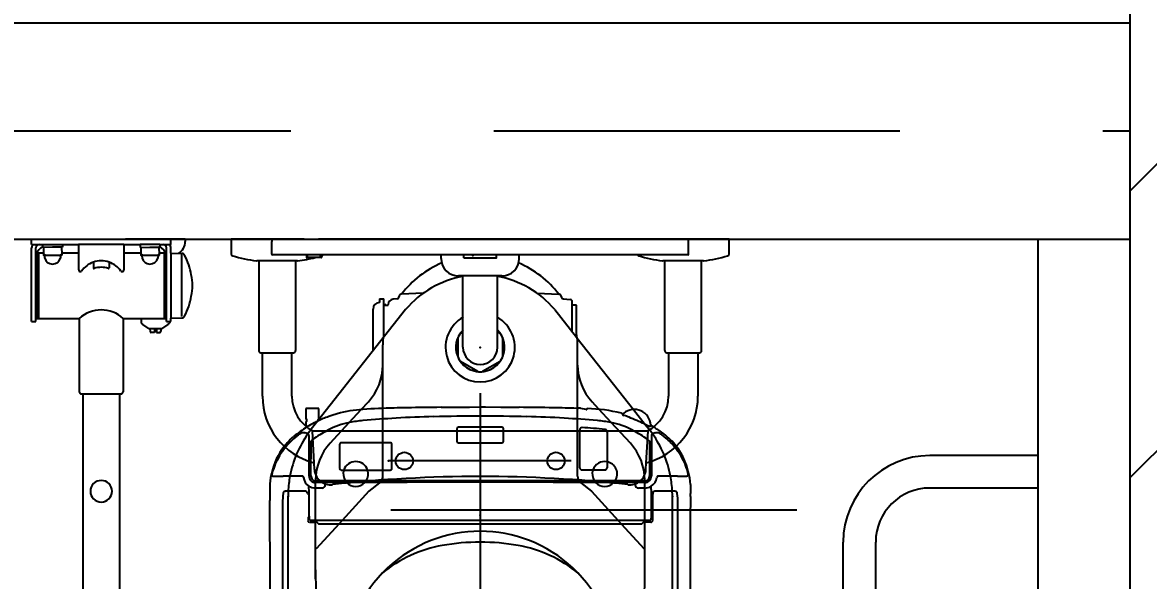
# Model space of a CAD drawing. Header units: millimetres. Extents: x -3377 to 119122, y -22007 to 15479.
# Drawn here: x 28763.1 to 28867.1, y 2302.6 to 2354.2 of the extents above; entities that cross this region are included whole.
import ezdxf
from ezdxf import colors
from ezdxf.entities.mleader import LeaderData, LeaderLine
from ezdxf.math import Vec2, Vec3
from ezdxf.xclip import XClip

# ---------------------------------------------------------------- set-up
doc = ezdxf.new("R2010")
doc.units = ezdxf.units.MM
doc.header["$LTSCALE"] = 150
doc.header["$MEASUREMENT"] = 0
doc.linetypes.add('CENTER', pattern=[2, 1.25, -0.25, 0.25, -0.25])
doc.linetypes.add('HIDDEN', pattern=[0.375, 0.25, -0.125])
doc.layers.get('0').update_dxf_attribs({"plot": 0})
for name, color, linetype in [('COL', 1, 'Continuous'), ('S-COL', 7, 'Continuous'), ('S-COLB', 4, 'HIDDEN'), ('S-GRID', 1, 'CENTER'), ('S-HATCH-COL', 13, 'Continuous'), ('S-HATCH-CONCWALL', 161, 'Continuous'), ('S-RCBMG', 2, 'HIDDEN'), ('TOIL', 6, 'Continuous'), ('WALL', 2, 'Continuous')]:
    doc.layers.add(name, color=color, linetype=linetype)
doc.layers.add('S-ARCH', color=252, linetype='Continuous', plot=False)
doc.layers.add('S-CLOUD_20220217(結構依建築圖2022-0216修改)', color=4, linetype='Continuous', plot=False)
doc.styles.add('LSP', font='SIMPLEX.shx', dxfattribs={"width": 0.8, "bigfont": 'lsp.shx'})

# ---------------------------------------------------------------- blocks, each defined once
blk = doc.blocks.new('LINE')
at = {"layer": 'S-GRID'}
blk.add_lwpolyline([(-11059.11, -1570.91), (-4810.87, -1570.91)], dxfattribs=at)
blk = doc.blocks.new('COL(1F)')
blk.add_lwpolyline([(-7380.87, -1465.91), (-7465.87, -1465.91), (-7465.87, -1605.91), (-7380.87, -1605.91)], close=True)
blk = doc.blocks.new('COL(B1F)')
blk.add_lwpolyline([(-7380.87, -1465.91), (-7465.87, -1465.91), (-7465.87, -1605.91), (-7380.87, -1605.91)], close=True)
blk = doc.blocks.new('A$C46EB5EE3')
at = {"color": 252}
blk.add_line((-1075, 745), (-905, 745), dxfattribs=at)
at = {"layer": 'COL', "color": 252}
blk.add_lwpolyline([(-820, 825), (-905, 825), (-905, 685), (-820, 685)], close=True, dxfattribs=at)
at = {"layer": 'TOIL', "color": 252}
for p, q in [((-1006.43, 745, 0), (-1004.5, 745, 0)), ((-1006.43, 744.5, 0), (-1006.43, 745, 0)), ((-1004.5, 745, 0), (-1003.35, 745.01, 0)), ((-1003.35, 745.01, 0), (-1000, 745, 0)), ((-1000, 745, 0), (-997.45, 745, 0)), ((-996.03, 745, 0), (-997.75, 745, 0)), ((-997.75, 745, 0), (-997.75, 745, 0)), ((-997.45, 745, 0), (-996.52, 745, 0)), ((-996.52, 745, 0), (-995.5, 745, 0)), ((-993.97, 745, 0), (-996.03, 745, 0)), ((-995.5, 745, 0), (-993.58, 745, 0)), ((-992.25, 745, 0), (-993.97, 745, 0)), ((-993.58, 744.5, 0), (-993.58, 745, 0)), ((-992.25, 745, 0), (-992.25, 744.79, 0)), ((-988, 745, 0), (-988, 743.65, 0)), ((-984.06, 745, 0), (-988, 745, 0)), ((-984.25, 743.63, 0), (-984.25, 744.8, 0)), ((-981.55, 745, 0), (-984.05, 745, 0)), ((-981.5, 745, 0), (-981.55, 745, 0)), ((-981.25, 745, 0), (-981.5, 745, 0)), ((-976.11, 745, 0), (-979.95, 745, 0)), ((-949.05, 745, 0), (-979.95, 745, 0)), ((-966.74, 745, 0), (-976.11, 745, 0)), ((-962.5, 745, 0), (-967.5, 745, 0)), ((-965.3, 745, 0), (-966.74, 745, 0)), ((-965.25, 745, 0), (-965.3, 745, 0)), ((-965, 745, 0), (-965.25, 745, 0)), ((-964.75, 745, 0), (-965, 745, 0)), ((-964.7, 745, 0), (-964.75, 745, 0)), ((-963.26, 745, 0), (-964.7, 745, 0)), ((-949.05, 745, 0), (-963.26, 745, 0)), ((-949, 745, 0), (-949.05, 745, 0)), ((-948.75, 745, 0), (-949, 745, 0)), ((-948.5, 745, 0), (-948.75, 745, 0)), ((-948.45, 745, 0), (-948.5, 745, 0)), ((-945.95, 745, 0), (-948.45, 745, 0)), ((-942, 745, 0), (-945.94, 745, 0)), ((-945.75, 743.63, 0), (-945.75, 744.8, 0)), ((-942, 743.65, 0), (-942, 745, 0)), ((-913.47, 660, 0), (-913.47, 745, 0)), ((-1006.43, 744.5, 0), (-1006.37, 744.5, 0)), ((-1006.43, 743.7, 0), (-1006.43, 744.2, 0)), ((-1006.43, 740.7, 0), (-1006.43, 743.7, 0)), ((-1006.37, 744.5, 0), (-1005.73, 744.5, 0)), ((-1006.03, 743.6, 0), (-1006.03, 744.2, 0)), ((-1006.03, 740.7, 0), (-1006.03, 743.6, 0)), ((-1005.95, 743.73, 0), (-1005.95, 742.6, 0)), ((-1005.95, 743.73, 0), (-1005.8, 743.73, 0)), ((-1005.8, 743.73, 0), (-1005.8, 740.7, 0)), ((-1005.8, 743.73, 0), (-1005.35, 743.73, 0)), ((-1005.73, 744.5, 0), (-1005.42, 744.5, 0)), ((-1005.42, 744.5, 0), (-1004.5, 744.5, 0)), ((-1005.42, 744.5, 0), (-1005.42, 744.32, 0)), ((-1005.42, 744.32, 0), (-1005.42, 744.25, 0)), ((-1005.35, 744.24, 0), (-1005.42, 744.25, 0)), ((-1004.5, 744.25, 0), (-1005.35, 744.24, 0)), ((-1005.35, 744.24, 0), (-1005.35, 744.16, 0)), ((-1005.35, 744.16, 0), (-1005.35, 743.73, 0)), ((-1005.35, 743.73, 0), (-1005.35, 743.6, 0)), ((-1005.35, 743.6, 0), (-1005.35, 743.52, 0)), ((-1005.12, 743.49, 0), (-1005.35, 743.6, 0)), ((-1004.5, 744.5, 0), (-1003.58, 744.5, 0)), ((-1003.68, 744.25, 0), (-1004.5, 744.25, 0)), ((-1003.88, 743.49, 0), (-1003.65, 743.6, 0)), ((-1003.68, 744.25, 0), (-1003.65, 743.6, 0)), ((-1003.58, 744.25, 0), (-1003.68, 744.25, 0)), ((-1003.65, 743.73, 0), (-1002.1, 743.73, 0)), ((-1003.65, 743.6, 0), (-1003.65, 743.52, 0)), ((-1003.58, 744.5, 0), (-1002.1, 744.5, 0)), ((-1003.58, 744.5, 0), (-1003.58, 744.25, 0)), ((-1000, 744.5, 0), (-1002.1, 744.5, 0)), ((-1002.1, 744.5, 0), (-1002.1, 743.73, 0)), ((-1002.1, 743.73, 0), (-1002.1, 742.2, 0)), ((-997.97, 744.5, 0), (-1000, 744.5, 0)), ((-997.9, 744.5, 0), (-997.97, 744.5, 0)), ((-997.9, 744.5, 0), (-997.38, 744.5, 0)), ((-997.9, 744.5, 0), (-997.9, 744.2, 0)), ((-997.9, 744.2, 0), (-997.9, 743.92, 0)), ((-997.9, 743.92, 0), (-997.9, 743.73, 0)), ((-997.9, 743.73, 0), (-996.35, 743.73, 0)), ((-997.9, 743.73, 0), (-997.9, 742.2, 0)), ((-997.38, 744.5, 0), (-996.42, 744.5, 0)), ((-996.42, 744.5, 0), (-996.42, 744.35, 0)), ((-995.5, 744.5, 0), (-996.42, 744.5, 0)), ((-996.42, 744.35, 0), (-996.42, 744.25, 0)), ((-996.35, 744.24, 0), (-996.42, 744.25, 0)), ((-996.35, 744.24, 0), (-995.5, 744.25, 0)), ((-996.35, 744.24, 0), (-996.35, 744.16, 0)), ((-996.35, 744.16, 0), (-996.35, 743.73, 0)), ((-996.35, 743.73, 0), (-996.35, 743.6, 0)), ((-996.35, 743.6, 0), (-996.35, 743.52, 0)), ((-996.12, 743.49, 0), (-996.35, 743.6, 0)), ((-994.58, 744.5, 0), (-995.5, 744.5, 0)), ((-995.5, 744.25, 0), (-994.68, 744.25, 0)), ((-994.88, 743.49, 0), (-994.65, 743.6, 0)), ((-994.58, 744.25, 0), (-994.68, 744.25, 0)), ((-994.68, 744.25, 0), (-994.65, 743.6, 0)), ((-994.65, 743.73, 0), (-994.2, 743.73, 0)), ((-994.65, 743.6, 0), (-994.65, 743.52, 0)), ((-994.58, 744.5, 0), (-994.58, 744.32, 0)), ((-994.58, 744.5, 0), (-994.28, 744.5, 0)), ((-994.58, 744.32, 0), (-994.58, 744.25, 0)), ((-994.28, 744.5, 0), (-993.63, 744.5, 0)), ((-994.2, 743.73, 0), (-994.2, 740.7, 0)), ((-994.2, 743.73, 0), (-994.05, 743.73, 0)), ((-994.05, 743.73, 0), (-994.05, 742.6, 0)), ((-993.98, 740.7, 0), (-993.98, 744.2, 0)), ((-993.63, 744.5, 0), (-993.58, 744.5, 0)), ((-993.58, 743.7, 0), (-993.58, 744.2, 0)), ((-993.58, 743.7, 0), (-993.58, 740.7, 0)), ((-993.58, 743.7, 0), (-992.56, 743.68, 0)), ((-1005.95, 742.6, 0), (-1005.95, 740.7, 0)), ((-1005.25, 743.47, 0), (-1005.35, 743.52, 0)), ((-1005.25, 743.47, 0), (-1005.23, 743.26, 0)), ((-1004.73, 743.49, 0), (-1005.12, 743.49, 0)), ((-1004.5, 743.49, 0), (-1004.73, 743.49, 0)), ((-1004.27, 743.49, 0), (-1004.5, 743.49, 0)), ((-1003.88, 743.49, 0), (-1004.27, 743.49, 0)), ((-1003.75, 743.47, 0), (-1003.78, 743.26, 0)), ((-1003.65, 743.52, 0), (-1003.75, 743.47, 0)), ((-1000.73, 742.88, 0), (-1000.73, 742.34, 0)), ((-999.28, 742.88, 0), (-999.28, 742.34, 0)), ((-996.25, 743.47, 0), (-996.35, 743.52, 0)), ((-996.25, 743.47, 0), (-996.23, 743.26, 0)), ((-995.73, 743.49, 0), (-996.12, 743.49, 0)), ((-995.5, 743.49, 0), (-995.73, 743.49, 0)), ((-995.27, 743.49, 0), (-995.5, 743.49, 0)), ((-994.88, 743.49, 0), (-995.27, 743.49, 0)), ((-994.75, 743.47, 0), (-994.78, 743.26, 0)), ((-994.65, 743.52, 0), (-994.75, 743.47, 0)), ((-994.05, 742.6, 0), (-994.05, 740.7, 0)), ((-992.58, 743.57, 0), (-992.58, 740.7, 0)), ((-985.45, 743, 0), (-985.63, 743, 0)), ((-985.45, 743, 0), (-985.45, 734.7, 0)), ((-982.05, 743, 0), (-985.45, 743, 0)), ((-983.9, 743.55, 0), (-984.18, 743.55, 0)), ((-980.88, 743.55, 0), (-983.9, 743.55, 0)), ((-982.05, 743, 0), (-982.05, 734.7, 0)), ((-981.87, 743, 0), (-982.05, 743, 0)), ((-981.05, 743.45, 0), (-981.05, 743.35, 0)), ((-980.88, 743.5, 0), (-981, 743.5, 0)), ((-980.35, 743.3, 0), (-981, 743.3, 0)), ((-980.35, 743.55, 0), (-980.88, 743.55, 0)), ((-980.88, 743.5, 0), (-980.88, 743.55, 0)), ((-979.83, 743.55, 0), (-980.35, 743.55, 0)), ((-979.7, 743.3, 0), (-980.35, 743.3, 0)), ((-975.72, 743.55, 0), (-979.83, 743.55, 0)), ((-979.83, 743.5, 0), (-979.83, 743.55, 0)), ((-979.7, 743.5, 0), (-979.83, 743.5, 0)), ((-979.65, 743.45, 0), (-979.65, 743.35, 0)), ((-966.5, 743.55, 0), (-975.72, 743.55, 0)), ((-968.6, 743.2, 0), (-968.6, 743.55, 0)), ((-965, 743.55, 0), (-966.5, 743.55, 0)), ((-966.5, 743.29, 0), (-966.5, 743.55, 0)), ((-965, 743.26, 0), (-966.47, 743.26, 0)), ((-963.5, 743.55, 0), (-965, 743.55, 0)), ((-963.53, 743.26, 0), (-965, 743.26, 0)), ((-963.5, 743.29, 0), (-963.5, 743.55, 0)), ((-946.2, 743.55, 0), (-963.5, 743.55, 0)), ((-961.4, 743.2, 0), (-961.4, 743.55, 0)), ((-947.95, 743, 0), (-948.13, 743, 0)), ((-947.95, 734.7, 0), (-947.95, 743, 0)), ((-944.55, 743, 0), (-947.95, 743, 0)), ((-945.82, 743.55, 0), (-946.2, 743.55, 0)), ((-944.37, 743, 0), (-944.55, 743, 0)), ((-944.55, 734.7, 0), (-944.55, 743, 0)), ((-963, 741.6, 0), (-967, 741.6, 0)), ((-966.59, 735.01, 0), (-966.59, 741.6, 0)), ((-963.41, 735.01, 0), (-963.41, 741.6, 0)), ((-1006.43, 737.7, 0), (-1006.43, 740.7, 0)), ((-1006.03, 738.8, 0), (-1006.03, 740.7, 0)), ((-1005.95, 740.7, 0), (-1005.95, 738.8, 0)), ((-1005.8, 740.7, 0), (-1005.8, 737.68, 0)), ((-994.2, 740.7, 0), (-994.2, 737.68, 0)), ((-994.05, 740.7, 0), (-994.05, 738.8, 0)), ((-993.98, 738.8, 0), (-993.98, 740.7, 0)), ((-993.58, 740.7, 0), (-993.58, 737.7, 0)), ((-992.58, 740.7, 0), (-992.58, 737.84, 0)), ((-974.3, 739.5, 0), (-973.9, 739.5, 0)), ((-974.3, 739.5, 0), (-974.3, 739.14, 0)), ((-973.9, 735.94, 0), (-973.9, 739.5, 0)), ((-972.68, 739.49, 0), (-973.05, 739.45, 0)), ((-972.26, 739.91, 0), (-972.31, 739.91, 0)), ((-970.27, 740, 0), (-972.26, 739.91, 0)), ((-959.73, 740, 0), (-957.74, 739.91, 0)), ((-957.74, 739.91, 0), (-957.69, 739.91, 0)), ((-957.32, 739.49, 0), (-956.68, 739.42, 0)), ((-1006.03, 737.4, 0), (-1006.03, 738.8, 0)), ((-1005.95, 738.8, 0), (-1006.03, 738.8, 0)), ((-1005.95, 738.8, 0), (-1005.95, 737.68, 0)), ((-994.05, 738.8, 0), (-993.98, 738.8, 0)), ((-994.05, 738.8, 0), (-994.05, 737.68, 0)), ((-993.98, 738.77, 0), (-994.05, 738.72, 0)), ((-993.98, 737.4, 0), (-993.98, 738.8, 0)), ((-971.89, 738.5, 0), (-979.99, 728.21, 0)), ((-974.9, 734.67, 0), (-974.9, 738.54, 0)), ((-973.9, 738.9, 0), (-973.5, 738.9, 0)), ((-973.85, 738.95, 0), (-973.8, 738.95, 0)), ((-973.5, 738.9, 0), (-973.5, 738.95, 0)), ((-958.11, 738.5, 0), (-956.1, 735.94, 0)), ((-956.5, 736.45, 0), (-956.5, 739.22, 0)), ((-956.1, 738.9, 0), (-956.5, 738.9, 0)), ((-956.1, 735.94, 0), (-956.1, 738.9, 0)), ((-1006.43, 737.4, 0), (-1006.43, 737.7, 0)), ((-1006.43, 737.4, 0), (-1006.03, 737.4, 0)), ((-1005.95, 737.68, 0), (-1005.8, 737.68, 0)), ((-1005.8, 737.68, 0), (-1002.03, 737.68, 0)), ((-1002.03, 737.68, 0), (-1002.03, 730.9, 0)), ((-997.98, 737.68, 0), (-997.98, 732.84, 0)), ((-997.98, 737.68, 0), (-994.2, 737.68, 0)), ((-996.3, 737.68, 0), (-996.3, 737.24, 0)), ((-994.2, 737.68, 0), (-994.05, 737.68, 0)), ((-993.98, 737.9, 0), (-994.05, 737.9, 0)), ((-993.98, 737.4, 0), (-993.58, 737.4, 0)), ((-993.7, 737.4, 0), (-993.7, 737.24, 0)), ((-993.58, 737.7, 0), (-992.56, 737.73, 0)), ((-993.58, 737.4, 0), (-993.58, 737.7, 0)), ((-995.58, 736.7, 0), (-996.16, 737.11, 0)), ((-995.5, 736.7, 0), (-995.58, 736.7, 0)), ((-994.5, 736.7, 0), (-995.5, 736.7, 0)), ((-995.5, 736.7, 0), (-995.5, 736.69, 0)), ((-995.5, 736.69, 0), (-995.49, 736.49, 0)), ((-995.09, 736.39, 0), (-995.39, 736.39, 0)), ((-995.09, 736.64, 0), (-995.09, 736.39, 0)), ((-994.91, 736.64, 0), (-995.09, 736.64, 0)), ((-994.91, 736.64, 0), (-994.91, 736.39, 0)), ((-994.91, 736.39, 0), (-994.61, 736.39, 0)), ((-994.5, 736.69, 0), (-994.51, 736.49, 0)), ((-994.43, 736.7, 0), (-994.5, 736.7, 0)), ((-994.5, 736.7, 0), (-994.5, 736.69, 0)), ((-993.84, 737.11, 0), (-994.43, 736.7, 0)), ((-966.83, 736.31, 0), (-966.59, 736.45, 0)), ((-963.41, 736.45, 0), (-963.17, 736.31, 0)), ((-967.05, 734.08, 0), (-967.05, 735.93, 0)), ((-962.95, 735.93, 0), (-962.95, 734.08, 0)), ((-956.1, 735.94, 0), (-956.04, 735.86, 0)), ((-956.04, 735.86, 0), (-950.84, 729.26, 0)), ((-985.25, 734.5, 0), (-985.11, 734.5, 0)), ((-985.11, 730.49, 0), (-985.11, 734.5, 0)), ((-985.11, 734.5, 0), (-982.39, 734.5, 0)), ((-982.39, 730.49, 0), (-982.39, 734.5, 0)), ((-982.39, 734.5, 0), (-982.25, 734.5, 0)), ((-974, 729.36, 0), (-974, 735.23, 0)), ((-956, 729.35, 0), (-956, 735.23, 0)), ((-947.75, 734.5, 0), (-947.61, 734.5, 0)), ((-947.61, 734.5, 0), (-947.61, 730.49, 0)), ((-947.61, 734.5, 0), (-944.89, 734.5, 0)), ((-944.89, 734.5, 0), (-944.89, 730.49, 0)), ((-944.89, 734.5, 0), (-944.75, 734.5, 0)), ((-965.22, 732.76, 0), (-966.83, 733.69, 0)), ((-963.17, 733.69, 0), (-964.78, 732.76, 0)), ((-997.98, 732.84, 0), (-997.98, 732.58, 0)), ((-997.98, 732.58, 0), (-997.98, 732.19, 0)), ((-997.98, 732.19, 0), (-997.98, 730.9, 0)), ((-1001.83, 730.7, 0), (-1001.7, 730.7, 0)), ((-1001.7, 730.7, 0), (-1000, 730.7, 0)), ((-1001.7, 730.7, 0), (-1001.7, 721.7, 0)), ((-1000, 730.7, 0), (-998.3, 730.7, 0)), ((-998.3, 730.7, 0), (-998.18, 730.7, 0)), ((-998.3, 730.7, 0), (-998.3, 721.7, 0)), ((-965, 730.78, 0), (-965, 675.42, 0)), ((-981.1, 729.35, 0), (-981.1, 728.42, 0)), ((-980.5, 729.35, 0), (-981.1, 729.35, 0)), ((-979.92, 729.35, 0), (-980.5, 729.35, 0)), ((-979.9, 729.35, 0), (-979.92, 729.35, 0)), ((-979.9, 728.42, 0), (-979.9, 729.35, 0)), ((-977.09, 728.06, 0), (-975.99, 729.26, 0)), ((-975.99, 729.26, 0), (-975.33, 729.97, 0)), ((-974, 728.38, 0), (-974, 729.36, 0)), ((-968.6, 729.46, 0), (-966.91, 729.48, 0)), ((-966.91, 729.48, 0), (-965.99, 729.48, 0)), ((-965.99, 729.48, 0), (-965, 729.49, 0)), ((-964.5, 729.49, 0), (-963.09, 729.48, 0)), ((-963.09, 729.48, 0), (-961.4, 729.46, 0)), ((-956, 728.38, 0), (-956, 729.35, 0)), ((-955.73, 729.37, 0), (-955.95, 729.38, 0)), ((-955.2, 729.25, 0), (-955.7, 729.34, 0)), ((-955.15, 729.28, 0), (-955.15, 729.31, 0)), ((-954.03, 729.28, 0), (-954.67, 729.97, 0)), ((-952.91, 728.06, 0), (-954.03, 729.28, 0)), ((-950.84, 729.26, 0), (-949.75, 727.88, 0)), ((-981.1, 728.08, 0), (-981.1, 727.82, 0)), ((-980, 728.2, 0), (-980.61, 727.43, 0)), ((-979.99, 728.21, 0), (-980, 728.2, 0)), ((-978.87, 726.14, 0), (-977.09, 728.06, 0)), ((-974, 726.19, 0), (-974, 728.38, 0)), ((-956, 723.1, 0), (-956, 728.38, 0)), ((-951.13, 726.14, 0), (-952.91, 728.06, 0)), ((-951.88, 728.89, 0), (-951.88, 728.82, 0)), ((-951.83, 728.8, 0), (-951.88, 728.82, 0)), ((-980.5, 727.25, 0), (-980.47, 727.28, 0)), ((-980.34, 724.34, 0), (-980.5, 727.25, 0)), ((-980.47, 727.28, 0), (-980.45, 727.3, 0)), ((-980.45, 727.3, 0), (-949.55, 727.3, 0)), ((-967.16, 727.45, 0), (-967.16, 727.3, 0)), ((-967.16, 727.3, 0), (-967.16, 726.35, 0)), ((-965, 727.61, 0), (-967, 727.61, 0)), ((-963, 727.61, 0), (-965, 727.61, 0)), ((-962.84, 727.3, 0), (-962.84, 727.45, 0)), ((-962.84, 726.35, 0), (-962.84, 727.3, 0)), ((-955.81, 727.3, 0), (-955.81, 727.38, 0)), ((-955.81, 723.88, 0), (-955.81, 727.3, 0)), ((-953.28, 727.19, 0), (-953.28, 723.88, 0)), ((-949.75, 727.88, 0), (-949.39, 727.43, 0)), ((-949.66, 724.34, 0), (-949.5, 727.25, 0)), ((-949.53, 727.28, 0), (-949.55, 727.3, 0)), ((-949.5, 727.25, 0), (-949.53, 727.28, 0)), ((-949.25, 727.76, 0), (-949.3, 727.66, 0)), ((-949.25, 727.81, 0), (-949.25, 727.76, 0)), ((-948.37, 727.25, 0), (-948.67, 727.47, 0)), ((-948.05, 727, 0), (-948.37, 727.25, 0)), ((-982.33, 726.69, 0), (-982.24, 726.69, 0)), ((-980.81, 726.19, 0), (-980.81, 726.84, 0)), ((-980.81, 724.48, 0), (-980.81, 726.19, 0)), ((-977.99, 726.03, 0), (-977.99, 723.82, 0)), ((-973.32, 726.19, 0), (-977.83, 726.19, 0)), ((-974, 723.66, 0), (-974, 726.19, 0)), ((-973.16, 723.82, 0), (-973.16, 726.03, 0)), ((-967, 726.19, 0), (-965, 726.19, 0)), ((-965, 726.19, 0), (-963, 726.19, 0)), ((-949.19, 726.84, 0), (-949.19, 726.19, 0)), ((-949.19, 726.19, 0), (-949.19, 724.48, 0)), ((-913.47, 725, 0), (-923.47, 725, 0)), ((-980.81, 723.4, 0), (-980.81, 724.48, 0)), ((-980.63, 724.42, 0), (-980.63, 724.7, 0)), ((-980.63, 723.12, 0), (-980.63, 724.42, 0)), ((-980.31, 723.72, 0), (-980.34, 724.34, 0)), ((-956.59, 724.5, 0), (-973.46, 724.5, 0)), ((-949.69, 723.72, 0), (-949.66, 724.34, 0)), ((-949.37, 724.7, 0), (-949.37, 724.42, 0)), ((-949.37, 724.42, 0), (-949.37, 723.12, 0)), ((-949.19, 724.48, 0), (-949.19, 723.4, 0)), ((-945.96, 724.12, 0), (-946.19, 724.69, 0)), ((-945.78, 723.54, 0), (-945.96, 724.12, 0)), ((-984.07, 723.11, 0), (-983.6, 723.11, 0)), ((-983.6, 723.11, 0), (-983.21, 723.11, 0)), ((-981.38, 723.11, 0), (-983.21, 723.11, 0)), ((-980.81, 723.11, 0), (-980.81, 723.4, 0)), ((-977.83, 723.66, 0), (-973.32, 723.66, 0)), ((-974, 723.1, 0), (-974, 723.66, 0)), ((-955.6, 723.67, 0), (-953.49, 723.67, 0)), ((-949.19, 723.4, 0), (-949.19, 723.11, 0)), ((-946.79, 723.11, 0), (-948.62, 723.11, 0)), ((-946.79, 723.11, 0), (-946.4, 723.11, 0)), ((-946.4, 723.11, 0), (-945.92, 723.11, 0)), ((-945.65, 722.93, 0), (-945.78, 723.54, 0)), ((-945.58, 722.32, 0), (-945.65, 722.93, 0)), ((-984.43, 722.12, 0), (-984.43, 721.42, 0)), ((-979.61, 722, 0), (-980.22, 722, 0)), ((-979.58, 722.51, 0), (-980.21, 722.51, 0)), ((-980.2, 722.67, 0), (-980.2, 722.74, 0)), ((-980.2, 722.51, 0), (-980.2, 722.67, 0)), ((-980.2, 722, 0), (-980.2, 722.51, 0)), ((-980.2, 719, 0), (-980.2, 722, 0)), ((-979.43, 722.51, 0), (-979.58, 722.51, 0)), ((-976.68, 722.51, 0), (-979.43, 722.51, 0)), ((-979.31, 722.39, 0), (-979.31, 722.46, 0)), ((-979.31, 722.3, 0), (-979.31, 722.39, 0)), ((-972.27, 722.52, 0), (-976.68, 722.51, 0)), ((-974.31, 722.47, 0), (-975.29, 721.7, 0)), ((-972, 722.52, 0), (-972.27, 722.52, 0)), ((-971.73, 722.52, 0), (-972, 722.52, 0)), ((-965, 722.53, 0), (-971.73, 722.52, 0)), ((-958.27, 722.52, 0), (-965, 722.53, 0)), ((-958, 722.52, 0), (-958.27, 722.52, 0)), ((-957.73, 722.52, 0), (-958, 722.52, 0)), ((-953.32, 722.51, 0), (-957.73, 722.52, 0)), ((-955.69, 722.47, 0), (-954.71, 721.7, 0)), ((-950.54, 722.51, 0), (-953.32, 722.51, 0)), ((-950.69, 722.46, 0), (-950.69, 722.39, 0)), ((-950.69, 722.39, 0), (-950.69, 722.3, 0)), ((-950.42, 722.51, 0), (-950.54, 722.51, 0)), ((-949.79, 722.51, 0), (-950.42, 722.51, 0)), ((-949.78, 722, 0), (-950.39, 722, 0)), ((-949.8, 722.67, 0), (-949.8, 722.74, 0)), ((-949.8, 722.51, 0), (-949.8, 722.67, 0)), ((-949.8, 722, 0), (-949.8, 722.51, 0)), ((-949.8, 719, 0), (-949.8, 722, 0)), ((-949.21, 721.86, 0), (-949.21, 720.7, 0)), ((-945.58, 722.32, 0), (-945.58, 721.5, 0)), ((-913.47, 722, 0), (-923.47, 722, 0)), ((-1001.7, 721.7, 0), (-1001.7, 694.14, 0)), ((-998.3, 721.7, 0), (-998.3, 694.14, 0)), ((-984.43, 721.42, 0), (-984.43, 720.84, 0)), ((-981.14, 721.7, 0), (-983, 721.7, 0)), ((-982.75, 703.5, 0), (-982.75, 721.24, 0)), ((-980.81, 721.45, 0), (-980.85, 721.45, 0)), ((-975.29, 721.7, 0), (-977.75, 719, 0)), ((-954.71, 721.7, 0), (-952.25, 719, 0)), ((-949.05, 721.48, 0), (-949.05, 721.44, 0)), ((-949.05, 720.59, 0), (-949.05, 721.4, 0)), ((-947, 721.7, 0), (-948.86, 721.7, 0)), ((-947.25, 703.5, 0), (-947.25, 721.24, 0)), ((-945.58, 721.23, 0), (-945.58, 721.5, 0)), ((-983.25, 720.64, 0), (-983.25, 720.45, 0)), ((-983.25, 720.45, 0), (-983.25, 711.25, 0)), ((-949.05, 720.45, 0), (-949.05, 720.59, 0)), ((-949.05, 720.39, 0), (-949.05, 720.45, 0)), ((-949.05, 719.41, 0), (-949.05, 720.39, 0)), ((-946.75, 720.45, 0), (-946.75, 720.64, 0)), ((-946.75, 711.25, 0), (-946.75, 720.45, 0)), ((-980.85, 719.12, 0), (-980.85, 719.32, 0)), ((-980.75, 718.85, 0), (-980.15, 718.84, 0)), ((-965, 719, 0), (-980.6, 719, 0)), ((-980.2, 718.84, 0), (-980.2, 719, 0)), ((-980.2, 713.61, 0), (-980.2, 718.84, 0)), ((-978.03, 718.7, 0), (-980.14, 716.38, 0)), ((-979.94, 718.7, 0), (-965, 718.7, 0)), ((-977.75, 719, 0), (-978.03, 718.7, 0)), ((-949.4, 719, 0), (-965, 719, 0)), ((-965, 718.7, 0), (-950.06, 718.7, 0)), ((-952.25, 719, 0), (-951.97, 718.7, 0)), ((-951.97, 718.7, 0), (-949.86, 716.38, 0)), ((-949.25, 718.85, 0), (-949.86, 718.84, 0)), ((-949.8, 718.84, 0), (-949.8, 719, 0)), ((-949.8, 714.45, 0), (-949.8, 718.84, 0)), ((-949.05, 719.05, 0), (-949.05, 719.41, 0)), ((-931.47, 653.27, 0), (-931.47, 717, 0)), ((-928.47, 654.77, 0), (-928.47, 717, 0))]:
    blk.add_line(p, q, dxfattribs=at)
for centre in [(-972, 724.5, 0), (-958, 724.5, 0)]:
    blk.add_circle(centre, 0.8, dxfattribs=at)
for centre, radius, start, end in [((-993.55, 744.79, 0), 1.3, 301.5409, 360), ((-984.05, 744.8, 0), 0.2, 90, 180), ((-945.95, 744.8, 0), 0.2, 0, 90), ((-1005.63, 744.2, 0), 0.8, 157.9757, 180), ((-1005.73, 744.2, 0), 0.3, 90, 180), ((-1004.18, 742.66, 0), 2.08, 126.7504, 152.8603), ((-995.82, 742.66, 0), 2.08, 27.1397, 53.2496), ((-994.28, 744.2, 0), 0.3, 0, 90), ((-994.38, 744.2, 0), 0.8, 0, 22.0243), ((-992.57, 743.38, 0), 0.3, 27.9723, 88.5), ((-987.8, 743.65, 0), 0.2, 180, 254.0187), ((-984.18, 743.63, 0), 0.075, 180, 270), ((-945.82, 743.63, 0), 0.075, 270, 0), ((-942.2, 743.65, 0), 0.2, 285.9813, 0), ((-1004.5, 743.45, 0), 0.75, 194.8351, 270), ((-1004.5, 743.45, 0), 0.75, 270, 345.1649), ((-1000, 740.8, 0), 2.2, 109.2412, 145.5826), ((-1000, 740.8, 0), 2.2, 90, 109.2412), ((-1000, 740.8, 0), 2.2, 70.7588, 90), ((-1000, 740.8, 0), 2.2, 34.4174, 70.7588), ((-995.5, 743.45, 0), 0.75, 194.8351, 270), ((-995.5, 743.45, 0), 0.75, 270, 345.1649), ((-997.6, 740.7, 0), 6, 9.6282, 27.9723), ((-983.73, 757.88, 0), 15, 254.0187, 262.6499), ((-985.63, 743.15, 0), 0.15, 262.6499, 270), ((-981.87, 743.15, 0), 0.15, 270, 277.3501), ((-983.77, 757.88, 0), 15, 277.3501, 283.6305), ((-981, 743.45, 0), 0.05, 90, 180), ((-981, 743.35, 0), 0.05, 180, 270), ((-979.7, 743.45, 0), 0.05, 0, 90), ((-979.7, 743.35, 0), 0.05, 270, 0), ((-983.77, 757.88, 0), 15, 285.9598, 285.9813), ((-979.7, 743.65, 0), 0.2, 285.9813, 330.1548), ((-965.07, 734.5, 0), 9, 112.7532, 143.0293), ((-967, 743.2, 0), 1.6, 180, 270), ((-966.47, 743.29, 0), 0.03, 180.5, 270), ((-963.53, 743.29, 0), 0.03, 270, 359.5), ((-963, 743.2, 0), 1.6, 270, 0), ((-964.93, 734.5, 0), 9, 36.9707, 67.2468), ((-950.3, 743.65, 0), 0.2, 209.8452, 254.0187), ((-946.23, 757.88, 0), 15, 254.0187, 262.6499), ((-948.13, 743.15, 0), 0.15, 262.6499, 270), ((-944.37, 743.15, 0), 0.15, 270, 277.3501), ((-946.27, 757.88, 0), 15, 277.3501, 285.9813), ((-1001.9, 742.2, 0), 0.2, 180, 270), ((-1001.9, 742.11, 0), 0.102, 269.2889, 324.8715), ((-1000.68, 742.34, 0), 0.05, 180, 288.2976), ((-1000, 740.3, 0), 2.1, 90, 108.2976), ((-1000, 740.3, 0), 2.1, 71.7024, 90), ((-999.33, 742.34, 0), 0.05, 251.7024, 0), ((-998.1, 742.1, 0), 0.1, 214.4174, 270), ((-998.1, 742.2, 0), 0.201, 269.6381, 359.6381), ((-996.08, 740.72, 0), 4.5, 359.8277, 12.709), ((-965, 732.7, 0), 9, 100.1593, 139.9062), ((-965, 732.7, 0), 9, 40.0938, 79.8407), ((-996.08, 740.72, 0), 4.5, 347.291, 359.8277), ((-997.69, 740.72, 0), 6.08, 332.2855, 350.6295), ((-973, 738.95, 0), 0.5, 95.7106, 180), ((-972.7, 739.68, 0), 0.2, 275.7106, 0), ((-972.29, 739.7, 0), 0.215, 96.1107, 183.6567), ((-957.71, 739.7, 0), 0.215, 356.3433, 83.8893), ((-957.3, 739.68, 0), 0.2, 180, 264.2894), ((-1000, 735.43, 0), 3.03, 90, 132.0224), ((-1000, 735.43, 0), 3.03, 47.9776, 90), ((-974.3, 738.54, 0), 0.6, 90, 180), ((-973.85, 739, 0), 0.05, 180, 270), ((-973.8, 738.85, 0), 0.1, 30.0001, 90), ((-956.7, 739.22, 0), 0.2, 0, 84.2894), ((-992.57, 738.03, 0), 0.3, 271.5, 332.0277), ((-965, 735, 0), 3.2, 119.7419, 270.002), ((-965, 735, 0), 3.2, 270.002, 60.2581), ((-995.86, 737.55, 0), 0.544, 215.1795, 235.4999), ((-995.39, 736.49, 0), 0.1, 182.8624, 270), ((-994.61, 736.49, 0), 0.1, 270, 357.1376), ((-994.15, 737.55, 0), 0.544, 304.5001, 324.8614), ((-965, 735, 0), 2.25, 134.8744, 270), ((-965, 735, 0), 2.25, 134.8744, 270), ((-965, 735, 0), 2.25, 144.3389, 155.6582), ((-965, 735, 0), 2.25, 270, 45.1255), ((-965, 735, 0), 2.25, 270, 45.1255), ((-965, 735, 0), 2.25, 24.3393, 35.6576), ((-969, 735.23, 0), 5, 172.7556, 180), ((-964.93, 734.5, 0), 9, 10.561, 11.0796), ((-961, 735.23, 0), 5, 7.2444, 10.561), ((-961, 735.23, 0), 5, 0, 7.2444), ((-985.25, 734.7, 0), 0.2, 180, 270), ((-982.25, 734.7, 0), 0.2, 270, 0), ((-965, 735.01, 0), 1.59, 180, 0), ((-947.75, 734.7, 0), 0.2, 180, 270), ((-944.75, 734.7, 0), 0.2, 270, 0), ((-979, 733.36, 0), 5, 317.2197, 0), ((-965, 735, 0), 2.25, 204.3418, 215.6609), ((-965, 735, 0), 2.25, 324.3425, 335.6606), ((-951, 733.36, 0), 5, 180, 222.7803), ((-965, 735, 0), 2.25, 264.3437, 275.6624), ((-1001.83, 730.9, 0), 0.2, 180, 270), ((-998.18, 730.9, 0), 0.2, 270, 0), ((-978.75, 730.49, 0), 6.36, 180, 255.4785), ((-978.75, 730.49, 0), 3.64, 180, 241.834), ((-951.25, 730.49, 0), 6.36, 284.5215, 0), ((-951.25, 730.49, 0), 3.64, 298.166, 0), ((-975.15, 717.98, 0), 11.3, 93.4819, 105.7089), ((-971.66, 665.53, 0), 63.87, 91.1647, 93.7457), ((-966.23, 444.21, 0), 285.26, 91.1089, 91.3525), ((-954.34, -325.65, 0), 1055.21, 90.77462, 90.94546), ((-968.43, -1025.81, 0), 1755.3, 89.87176, 89.88809), ((-975.66, -325.65, 0), 1055.21, 89.05454, 89.22538), ((-964.16, 449.45, 0), 280.03, 88.3446, 88.7911), ((-956.07, 729.31, 0), 0.0507, 350.8793, 89.062), ((-955.95, 729.3, 0), 0.0704, 88.3552, 180.2929), ((-955.73, 729.34, 0), 0.0298, 11.9781, 94.8691), ((-955.19, 729.29, 0), 0.0406, 256.865, 352.2072), ((-955.12, 729.31, 0), 0.03, 87.1113, 180), ((-955.42, 715.12, 0), 14.22, 75.8933, 88.7779), ((-950.77, 727.74, 0), 1.52, 2.8757, 129.5539), ((-981.05, 728.42, 0), 0.05, 180, 240), ((-981.05, 728.08, 0), 0.05, 120, 180), ((-981.15, 728.25, 0), 0.15, 300, 60), ((-975.87, 719.29, 0), 9.81, 117.0342, 121.526), ((-979.5, 726.67, 0), 1.59, 115.252, 121.2183), ((-979.5, 726.67, 0), 1.59, 112.9871, 115.252), ((-975.15, 717.98, 0), 11.3, 115.3604, 116.1203), ((-979.85, 728.25, 0), 0.15, 120, 199.7213), ((-975.15, 717.98, 0), 11.3, 109.8614, 115.3604), ((-979.95, 728.42, 0), 0.05, 300, 0), ((-975.68, 721, 0), 7.2, 101.1772, 118.0387), ((-975.15, 717.98, 0), 11.3, 107.8263, 109.8614), ((-975.15, 717.98, 0), 11.3, 105.7089, 107.8263), ((-974.67, 715.69, 0), 12.6, 95.2847, 100.9865), ((-967.16, 626.49, 0), 102.12, 93.1491, 94.8689), ((-966.51, 613.7, 0), 114.93, 91.3924, 93.1218), ((-965.12, 540.3, 0), 188.34, 89.9644, 91.2748), ((-964.88, 540.3, 0), 188.34, 88.7252, 90.0356), ((-963.49, 613.7, 0), 114.93, 86.8782, 88.6076), ((-962.84, 626.49, 0), 102.12, 85.1311, 86.8509), ((-955.33, 715.69, 0), 12.6, 79.0135, 84.7153), ((-954.32, 721, 0), 7.2, 61.9613, 78.8228), ((-951.91, 729.12, 0), 0.206, 256.4207, 266.0731), ((-951.92, 728.87, 0), 0.039, 17.3627, 95.3095), ((-951.59, 728.69, 0), 0.273, 154.4644, 163.3081), ((-948.48, 737.45, 0), 9.31, 248.759, 249.6976), ((-951.59, 728.69, 0), 0.273, 124.733, 154.4644), ((-954.46, 720.61, 0), 8.56, 67.994, 71.2293), ((-958.28, 711.19, 0), 18.72, 65.5389, 67.9586), ((-1117.99, 354.7, 0), 409.36, 65.7453, 65.8523), ((-972.75, 721.24, 0), 10, 144.7047, 169.2137), ((-975.87, 719.29, 0), 9.81, 121.6399, 130.4643), ((-980.63, 725.39, 0), 1.91, 117.9801, 128.5629), ((-981.41, 726.89, 0), 0.214, 87.2424, 121.6451), ((-981.4, 724.83, 0), 2.27, 87.151, 90.1014), ((-981.4, 724.99, 0), 2.11, 83.2821, 86.9046), ((-981.19, 726.6, 0), 0.488, 68.1528, 85.4483), ((-981.05, 727.82, 0), 0.05, 180, 240), ((-981.15, 727.65, 0), 0.15, 1.6262, 60), ((-975.87, 719.29, 0), 9.81, 121.526, 121.6399), ((-981.95, 724.66, 0), 2.57, 66.2777, 68.5221), ((-980.98, 726.87, 0), 0.16, 20.4227, 67.6328), ((-972.75, 721.24, 0), 10, 141.7784, 144.7047), ((-973.76, 717.24, 0), 11.42, 118.2428, 125.8873), ((-973.76, 717.24, 0), 11.42, 117.6405, 118.2428), ((-967, 727.45, 0), 0.16, 90.0043, 180.0012), ((-963, 727.45, 0), 0.16, 359.9992, 90.0038), ((-955.6, 727.38, 0), 0.21, 86.9749, 180.0092), ((-957.04, 700.2, 0), 27.43, 82.5207, 86.9826), ((-953.49, 727.19, 0), 0.21, 32.5895, 82.5192), ((-953.49, 727.19, 0), 0.21, 359.9844, 32.5895), ((-956.24, 717.24, 0), 11.42, 61.7572, 62.3595), ((-956.24, 717.24, 0), 11.42, 54.1171, 61.7572), ((-954.44, 717.62, 0), 11.28, 62.9036, 65.8697), ((-957.25, 721.24, 0), 10, 35.2936, 38.2216), ((-952.79, 721.82, 0), 6.96, 56.8192, 59.4251), ((-949.02, 726.87, 0), 0.16, 112.3672, 159.5773), ((-957.25, 721.24, 0), 10, 10.7863, 35.2936), ((-948.05, 724.66, 0), 2.57, 111.4779, 113.7223), ((-948.81, 726.6, 0), 0.488, 94.5517, 111.8472), ((-952.79, 721.82, 0), 6.96, 53.9859, 56.8192), ((-948.6, 724.99, 0), 2.11, 93.0954, 96.7179), ((-948.6, 724.83, 0), 2.27, 89.8986, 92.849), ((-948.66, 727.42, 0), 0.0506, 104.7186, 139.8635), ((-948.59, 726.89, 0), 0.214, 58.3549, 92.7576), ((-949.37, 725.39, 0), 1.91, 51.4371, 62.0199), ((-951.56, 722.26, 0), 5.9, 37.6064, 53.4102), ((-977.99, 721.94, 0), 6.44, 132.7626, 142.5845), ((-977.9, 721.62, 0), 6.56, 130.082, 140.9458), ((-982.33, 726.64, 0), 0.0504, 90.3722, 132.6078), ((-982.2, 726.72, 0), 0.05, 131.4489, 218.2824), ((-977.96, 721.65, 0), 6.5, 126.4243, 129.8336), ((-981.08, 726.84, 0), 0.267, 0.0018, 19.3907), ((-973.76, 717.24, 0), 11.42, 125.8873, 126.9567), ((-6222.54, 731.07, 0), 5241.92, 359.9304, 359.94863), ((-975.2, 722.74, 0), 5, 137.2197, 180), ((-977.83, 726.03, 0), 0.16, 90.0218, 180.0415), ((-973.32, 726.03, 0), 0.16, 359.9803, 90.0094), ((-967, 726.35, 0), 0.16, 179.9987, 270.0035), ((-963, 726.35, 0), 0.16, 269.9961, 0.0017), ((-954.8, 722.74, 0), 5, 0, 42.7803), ((-956.24, 717.24, 0), 11.42, 53.0433, 54.1171), ((2343.12, 729.01, 0), 3292.49, 180.04597, 180.07499), ((-948.92, 726.84, 0), 0.267, 160.6093, 179.9982), ((-952.04, 721.65, 0), 6.5, 50.1664, 53.5757), ((-952.1, 721.62, 0), 6.56, 39.0585, 49.918), ((-977.99, 721.94, 0), 6.44, 142.5845, 167.5809), ((-977.63, 721.43, 0), 6.89, 144.9432, 152.7036), ((-977.9, 721.62, 0), 6.56, 140.9458, 144.9381), ((-952.1, 721.62, 0), 6.56, 35.0619, 39.0585), ((-951.56, 722.26, 0), 5.9, 24.3223, 37.6064), ((-952.37, 721.43, 0), 6.89, 27.2964, 35.0568), ((-923.47, 717, 0), 8, 90, 180), ((-978.04, 721.54, 0), 6.45, 159.1275, 164.6148), ((-978.9, 722.13, 0), 5.44, 153.0782, 161.7077), ((-976.5, 723.3, 0), 1.15, 18.0847, 161.9153), ((-955.6, 723.88, 0), 0.21, 180.0303, 270.0286), ((-953.5, 723.3, 0), 1.15, 79.2183, 161.653), ((-953.49, 723.88, 0), 0.21, 269.9886, 359.982), ((-953.5, 723.3, 0), 1.15, 326.4675, 79.2183), ((-951.1, 722.13, 0), 5.44, 18.2923, 26.9218), ((-951.57, 721.96, 0), 5.94, 12.9041, 18.3914), ((-978.8, 722.04, 0), 5.63, 167.9516, 179.1208), ((-984.26, 723.2, 0), 0.05, 90, 168.1095), ((-984.24, 723.3, 0), 0.0527, 143.8821, 247.6898), ((-984.11, 723.25, 0), 0.15, 180.9143, 283.5261), ((-972.75, 721.24, 0), 10, 169.2137, 177.3585), ((-981.51, 722.95, 0), 0.203, 8.3369, 50.2464), ((-980.22, 723.1, 0), 1.1, 186.3047, 236.5571), ((-980.21, 723.11, 0), 0.599, 179.782, 270.0286), ((-980.18, 723.11, 0), 0.449, 179.7648, 269.9827), ((-978.81, 723.8, 0), 1.5, 183, 276.3299), ((-965, 599.27, 0), 123.8, 83.6701, 96.3299), ((-977.83, 723.82, 0), 0.16, 180.035, 270.0127), ((-976.5, 723.3, 0), 1.15, 161.9153, 213.5325), ((-976.5, 723.3, 0), 1.15, 326.5508, 18.0847), ((-974.8, 723.1, 0), 0.8, 327.1345, 0), ((-973.32, 723.82, 0), 0.16, 269.953, 359.9787), ((-955.2, 723.1, 0), 0.8, 180, 212.8655), ((-953.5, 723.3, 0), 1.15, 161.653, 213.4492), ((-951.19, 723.8, 0), 1.5, 263.6701, 357), ((-949.81, 723.11, 0), 0.449, 269.9873, 0.2653), ((-949.79, 723.11, 0), 0.599, 269.9714, 0.218), ((-949.78, 723.1, 0), 1.1, 301.3492, 353.6953), ((-948.49, 722.96, 0), 0.2, 131.3421, 173.2516), ((-957.25, 721.24, 0), 10, 2.6415, 10.7863), ((-945.93, 723.26, 0), 0.15, 270.1083, 12.72), ((-1000, 721.7, 0), 1, 90, 180), ((-1000, 721.7, 0), 1, 0, 90), ((-1010.99, 721.05, 0), 30.19, 0.7536, 2.1557), ((-980.22, 723.1, 0), 1.1, 236.5571, 270.0001), ((-960.22, -21674.74, 0), 22397.41, 90.05008, 90.05108), ((-960.22, -21674.74, 0), 22397.41, 90.037572, 90.05008), ((-979.61, 722.3, 0), 0.3, 269.9989, 0.0011), ((-979.45, 720.94, 0), 1.57, 89.4425, 90.5119), ((-979.45, 720.94, 0), 1.57, 86.9568, 89.4425), ((-979.36, 722.44, 0), 0.0534, 19.1593, 94.0201), ((-976.5, 723.3, 0), 1.15, 213.5325, 223.3225), ((-976.5, 723.3, 0), 1.15, 223.3225, 316.7875), ((-976.5, 723.3, 0), 1.15, 316.7875, 326.5508), ((-960.22, -21674.74, 0), 22397.41, 90.031271, 90.037572), ((-974.8, 723.1, 0), 0.8, 308.0364, 312.7729), ((-974.8, 723.1, 0), 0.8, 312.7729, 327.1345), ((-960.22, -21674.74, 0), 22397.41, 90.030142, 90.031271), ((-960.22, -21674.74, 0), 22397.41, 90.029013, 90.030142), ((-960.22, -21674.74, 0), 22397.41, 90.012237, 90.029013), ((-969.78, -21676.29, 0), 22398.96, 89.970988, 89.987765), ((-969.78, -21676.29, 0), 22398.96, 89.969858, 89.970988), ((-969.78, -21676.29, 0), 22398.96, 89.96873, 89.969858), ((-969.78, -21676.29, 0), 22398.96, 89.962431, 89.96873), ((-955.2, 723.1, 0), 0.8, 212.8655, 227.2271), ((-955.2, 723.1, 0), 0.8, 227.2271, 231.9636), ((-969.78, -21676.29, 0), 22398.96, 89.949924, 89.962431), ((-953.5, 723.3, 0), 1.15, 213.4492, 223.2124), ((-953.5, 723.3, 0), 1.15, 223.2124, 316.6775), ((-953.5, 723.3, 0), 1.15, 316.6775, 326.4675), ((-950.62, 722.45, 0), 0.0701, 123.3415, 169.8251), ((-950.39, 722.3, 0), 0.3, 179.9989, 270.0011), ((-950.48, 720.54, 0), 1.98, 91.6833, 95.1998), ((-969.78, -21676.29, 0), 22398.96, 89.948922, 89.949924), ((-949.78, 723.1, 0), 1.1, 269.9999, 301.3492), ((-1010.46, 722.2, 0), 61.26, 359.6832, 359.9658), ((-923.47, 717, 0), 5, 90, 180), ((-1000, 721.7, 0), 1, 180, 270), ((-1000, 721.7, 0), 1, 270, 0), ((-16480.4, 660.32, 0), 15496.09, 0.222347, 0.223771), ((-974.46, 720.64, 0), 8.79, 174.3635, 180), ((-983, 721.49, 0), 0.204, 89.1473, 178.2345), ((-972.75, 721.24, 0), 10, 177.3585, 180), ((-981.14, 721.51, 0), 0.19, 7.7549, 90.0746), ((-980.85, 721.55, 0), 0.1, 187.7549, 269.5927), ((-1043.34, 720.26, 0), 62.54, 359.2091, 1.086), ((-948.85, 721.5, 0), 0.203, 93.535, 183.6096), ((-949.35, 721.42, 0), 0.306, 355.4127, 2.8483), ((-957.25, 721.24, 0), 10, 0, 2.6415), ((-947, 721.49, 0), 0.204, 1.7655, 90.8527), ((-955.54, 720.64, 0), 8.79, 0, 5.6365), ((15248.18, 672.71, 0), 16193.84, 179.828333, 179.83109), ((-16480.4, 660.32, 0), 15496.09, 0.191414, 0.222347), ((-762.24, 720.83, 0), 186.97, 180.0394, 180.0877), ((-822.96, 720.45, 0), 126.25, 179.9595, 179.9997), ((-822.96, 720.45, 0), 126.25, 179.9997, 180.0243), ((-903.99, 720.2, 0), 45.22, 179.7427, 181.2631), ((15248.18, 672.71, 0), 16193.84, 179.83109, 179.860108), ((-980.85, 718.92, 0), 0.1, 128.3161, 149.6894), ((-980.75, 719.05, 0), 0.2, 201.3063, 269.5), ((-981, 719.12, 0), 0.15, 308.3161, 0), ((-980.77, 719.32, 0), 0.0822, 110.898, 182.2344), ((-946.57, 720.09, 0), 34.24, 181.1553, 181.4209), ((-1027.65, 720.79, 0), 46.88, 358.0575, 358.1067), ((-980.6, 719.2, 0), 0.2, 179.9986, 270.0001), ((-980.15, 718.64, 0), 0.204, 28.2457, 90.1731), ((-979.88, 718.78, 0), 0.1, 207.5726, 233.6722), ((-950.12, 718.78, 0), 0.1, 306.3278, 332.4274), ((-949.85, 718.64, 0), 0.2, 90.5, 152.4274), ((-949.4, 719.2, 0), 0.2, 270, 0.0015), ((-949.25, 719.05, 0), 0.2, 270.5, 286.9315), ((-949.25, 719.05, 0), 0.2, 286.9315, 0), ((-965, 705.5, 0), 12.5, 319.9704, 220.0362), ((-966.4, 704.88, 0), 12, 100.0924, 129.5753), ((-965, 697, 0), 20, 79.9077, 100.0923), ((-963.6, 704.88, 0), 12, 50.4245, 79.9077), ((-780.2, 714.45, 0), 200, 180, 183.1386), ((-1149.8, 714.45, 0), 200, 356.8614, 0)]:
    blk.add_arc(centre, radius, start, end, dxfattribs=at)
for p in [(-965, 745, 0), (-965, 745, 0), (-965, 745, 0), (-965, 745, 0), (-965.67, 743.48, 0), (-965, 735, 0), (-965, 735, 0), (-973.46, 724.5, 0), (-965, 724.5, 0), (-982.75, 721.23, 0), (-947.25, 721.23, 0), (-965, 719.5, 0), (-965, 719.5, 0), (-965, 719.5, 0), (-965, 719.5, 0), (-965, 719.5, 0)]:
    blk.add_point(p, dxfattribs=at)
at = {"layer": 'WALL', "color": 252}
blk.add_line((-1075, 765), (-905, 765), dxfattribs=at)
blk = doc.blocks.new('2022-0217')
blk.add_blockref('A$C46EB5EE3', (17659.93, -6170.98))
blk = doc.blocks.new('_None')

msp = doc.modelspace()

# ---------------------------------------------------------------- hatches: boundary and pattern name
at = {"layer": 'S-HATCH-COL'}
h = msp.add_hatch(dxfattribs=at)
h.set_pattern_fill('ANSI31', color=256, scale=150, style=0)
h.set_pattern_definition([(45, (12110.4, 3880.068), (-13.258252, 13.258252), [])])
h.paths.add_polyline_path([(30740.33, 2359.16), (30850.33, 2359.16), (30850.33, 2259.16), (30740.33, 2259.16)])
h.paths.add_polyline_path([(30740.33, 1619.16), (30850.33, 1619.16), (30850.33, 1519.16), (30740.33, 1519.16)])
h.paths.add_polyline_path([(30720.33, 1044.16), (30850.33, 1044.16), (30850.33, 944.16), (30720.33, 944.16)])
h.paths.add_polyline_path([(29635.33, 1044.16), (29765.33, 1044.16), (29765.33, 944.16), (29635.33, 944.16)])
h.paths.add_polyline_path([(28980.33, 1044.16), (28850.33, 1044.16), (28850.33, 944.16), (28980.33, 944.16)])
h.paths.add_polyline_path([(27965.33, 2934.16), (28095.33, 2934.16), (28095.33, 2834.16), (27965.33, 2834.16)])
h.paths.add_polyline_path([(27965.33, 2369.16), (28075.33, 2369.16), (28075.33, 2269.16), (27965.33, 2269.16)])
h.paths.add_polyline_path([(27965.33, 1634.16), (28075.33, 1634.16), (28075.33, 1534.16), (27965.33, 1534.16)])
h.paths.add_polyline_path([(27965.33, 1044.16), (28095.33, 1044.16), (28095.33, 944.16), (27965.33, 944.16)])
h.paths.add_polyline_path([(28950.33, 2934.16), (28820.33, 2934.16), (28820.33, 2834.16), (28950.33, 2834.16)])
h.paths.add_polyline_path([(29685.33, 1589.16), (29770.33, 1589.16), (29770.33, 1449.16), (29685.33, 1449.16)])
h.paths.add_polyline_path([(29685.33, 2414.16), (29770.33, 2414.16), (29770.33, 2274.16), (29685.33, 2274.16)])
h.paths.add_polyline_path([(28950.33, 2414.16), (28865.33, 2414.16), (28865.33, 2274.16), (28950.33, 2274.16)])
h.paths.add_polyline_path([(28865.33, 1589.16), (28950.33, 1589.16), (28950.33, 1449.16), (28865.33, 1449.16)])
h.paths.add_polyline_path([(29685.33, 2934.16), (29815.33, 2934.16), (29815.33, 2834.16), (29685.33, 2834.16)])
h.paths.add_polyline_path([(30720.33, 2934.16), (30850.33, 2934.16), (30850.33, 2834.16), (30720.33, 2834.16)])
at = {"layer": 'S-HATCH-CONCWALL'}
h = msp.add_hatch(dxfattribs=at)
h.set_pattern_fill('ANSI31', color=256, scale=150, angle=90, style=0)
h.paths.add_polyline_path([(29700.33, 1589.16), (29700.33, 1734.16), (29430.33, 1734.16), (29430.33, 1669.16), (29445.33, 1669.16), (29445.33, 1719.16), (29685.33, 1719.16), (29685.33, 1589.16)])
h.paths.add_polyline_path([(29685.33, 1494.16), (29685.33, 1509.16), (29445.33, 1509.16), (29445.33, 1559.16), (29430.33, 1559.16), (29430.33, 1494.16)])
edge = h.paths.add_edge_path()
edge.add_line((28950.33, 1589.16), (28950.33, 1734.16))
edge.add_line((28950.33, 1734.16), (29205.33, 1734.16))
edge.add_line((29205.33, 1734.16), (29205.33, 1676.66))
edge = h.paths.add_edge_path()
edge.add_line((29205.33, 1676.66), (29220.33, 1676.66))
edge = h.paths.add_edge_path()
edge.add_line((29220.33, 1676.66), (29220.33, 1749.16))
edge.add_line((29220.33, 1749.16), (28935.33, 1749.16))
edge.add_line((28935.33, 1749.16), (28935.33, 1589.16))
edge.add_line((28935.33, 1589.16), (28950.33, 1589.16))
h.paths.add_polyline_path([(29220.33, 1566.66), (29205.33, 1566.66), (29205.33, 1509.16), (28950.33, 1509.16), (28950.33, 1494.16), (29205.33, 1494.16), (29205.33, 1004.16), (29200.33, 1004.16), (29200.33, 989.16), (29220.33, 989.16), (29220.33, 1029.16), (29225.33, 1029.16), (29225.33, 1044.16), (29220.33, 1044.16), (29220.33, 1369.16), (29225.33, 1369.16), (29225.33, 1384.16), (29220.33, 1384.16), (29220.33, 1494.16)])
h.paths.add_polyline_path([(29100.33, 989.16), (28980.33, 989.16), (28980.33, 1004.16), (29100.33, 1004.16)], flags=17)
h.paths.add_polyline_path([(28950.33, 1449.16), (28935.33, 1449.16), (28935.33, 1044.16), (28950.33, 1044.16)])
edge = h.paths.add_edge_path()
edge.add_line((29325.33, 1384.16), (29715.33, 1384.16))
edge.add_line((29715.33, 1384.16), (29715.33, 1044.16))
edge.add_line((29715.33, 1044.16), (29700.33, 1044.16))
edge.add_line((29700.33, 1044.16), (29700.33, 1369.16))
edge.add_line((29700.33, 1369.16), (29325.33, 1369.16))
edge.add_line((29325.33, 1369.16), (29325.33, 1384.16))
h.paths.add_polyline_path([(29325.33, 1044.16), (29635.33, 1044.16), (29635.33, 1029.16), (29325.33, 1029.16)])
h.paths.add_polyline_path([(28950.33, 2369.16), (29685.33, 2369.16), (29685.33, 2354.16), (28950.33, 2354.16)])
h.paths.add_polyline_path([(29685.33, 2126.66), (29685.33, 2079.16), (29637.83, 2079.16)], flags=16)
h.paths.add_polyline_path([(28955.33, 2203.16), (28935.33, 2203.16), (28935.33, 2274.16), (28950.33, 2274.16), (28950.33, 2218.16), (28955.33, 2218.16)])
h.paths.add_polyline_path([(29210.33, 2064.16), (29700.33, 2064.16), (29700.33, 2274.16), (29685.33, 2274.16), (29685.33, 2147.88), (29616.62, 2079.16), (29225.33, 2079.16), (29225.33, 2218.16), (29055.33, 2218.16), (29055.33, 2203.16), (29210.33, 2203.16)])
h.paths.add_polyline_path([(26326.78, 3149.16), (26326.78, 2523.16), (27027.33, 2523.16), (27027.33, 2548.16), (26351.78, 2548.16), (26351.78, 3124.16), (27027.33, 3124.16), (27027.33, 3149.16)])

# ---------------------------------------------------------------- linework, layer by layer
at = {"layer": 'S-RCBMG'}
msp.add_line((28075.33, 2344.16), (28865.33, 2344.16), dxfattribs=at)

# ---------------------------------------------------------------- block references
at = {"layer": 'S-ARCH'}
msp.add_blockref('2022-0217', (12110.4, 7760.14), dxfattribs=at)
at = {"layer": 'S-COL'}
msp.add_blockref('COL(1F)', (36331.2, 3880.07), dxfattribs=at)
at = {"layer": 'S-COLB'}
ref = msp.add_blockref('COL(B1F)', (36331.2, 3880.07), dxfattribs=at)
XClip(ref).set_block_clipping_path([(-9802.9655102605, -3362.390914805), (-4911.9016238374, -517.6768248938)])
at = {"layer": 'S-GRID'}
msp.add_blockref('LINE', (36331.2, 3880.07), dxfattribs=at)

# ---------------------------------------------------------------- leaders
at = {"layer": 'S-CLOUD_20220217(結構依建築圖2022-0216修改)'}
ml = msp.add_multileader_mtext('Standard', dxfattribs=at)
ml.set_content('新增高低差圖例', color=256, style='LSP')
ml.set_leader_properties(color=256)
ml.set_arrow_properties(name='NONE')
ml.build(insert=Vec2(0, 0))
ml.multileader.update_dxf_attribs({"text_left_attachment_type": 2, "text_right_attachment_type": 2, "dogleg_length": 3, "arrow_head_size": 30, "scale": 15})
ctx = ml.context
ctx.base_point, ctx.scale, ctx.char_height, ctx.arrow_head_size, ctx.landing_gap_size, ctx.plane_origin = Vec3(28449.29, 3759.69), 15, 45, 30, 30, Vec3(28060.04, 2528.51)
ctx.left_attachment, ctx.right_attachment = 2, 2
notes = []
notes.append((ctx, [(0, (1, 1, 0), (28404.29, 3759.69), (1, 0), 45, [(0, [(28060.04, 2188.95)], 0, [])])]))
ctx.mtext.insert, ctx.mtext.flow_direction = Vec3(28479.29, 3786.97), 5
for ctx, leaders in notes:
    for number, flags, end, landing, length, lines in leaders:
        leader = LeaderData()
        leader.index, (leader.has_last_leader_line, leader.has_dogleg_vector, leader.attachment_direction) = number, flags
        leader.last_leader_point, leader.dogleg_vector, leader.dogleg_length = Vec3(end), Vec3(landing), length
        for number, points, colour, breaks in lines:
            line = LeaderLine()
            line.index, line.vertices, line.color, line.breaks = number, Vec3.list(points), colors.encode_raw_color(colour), breaks
            leader.lines.append(line)
        ctx.leaders.append(leader)

doc.saveas('drawing.dxf')
